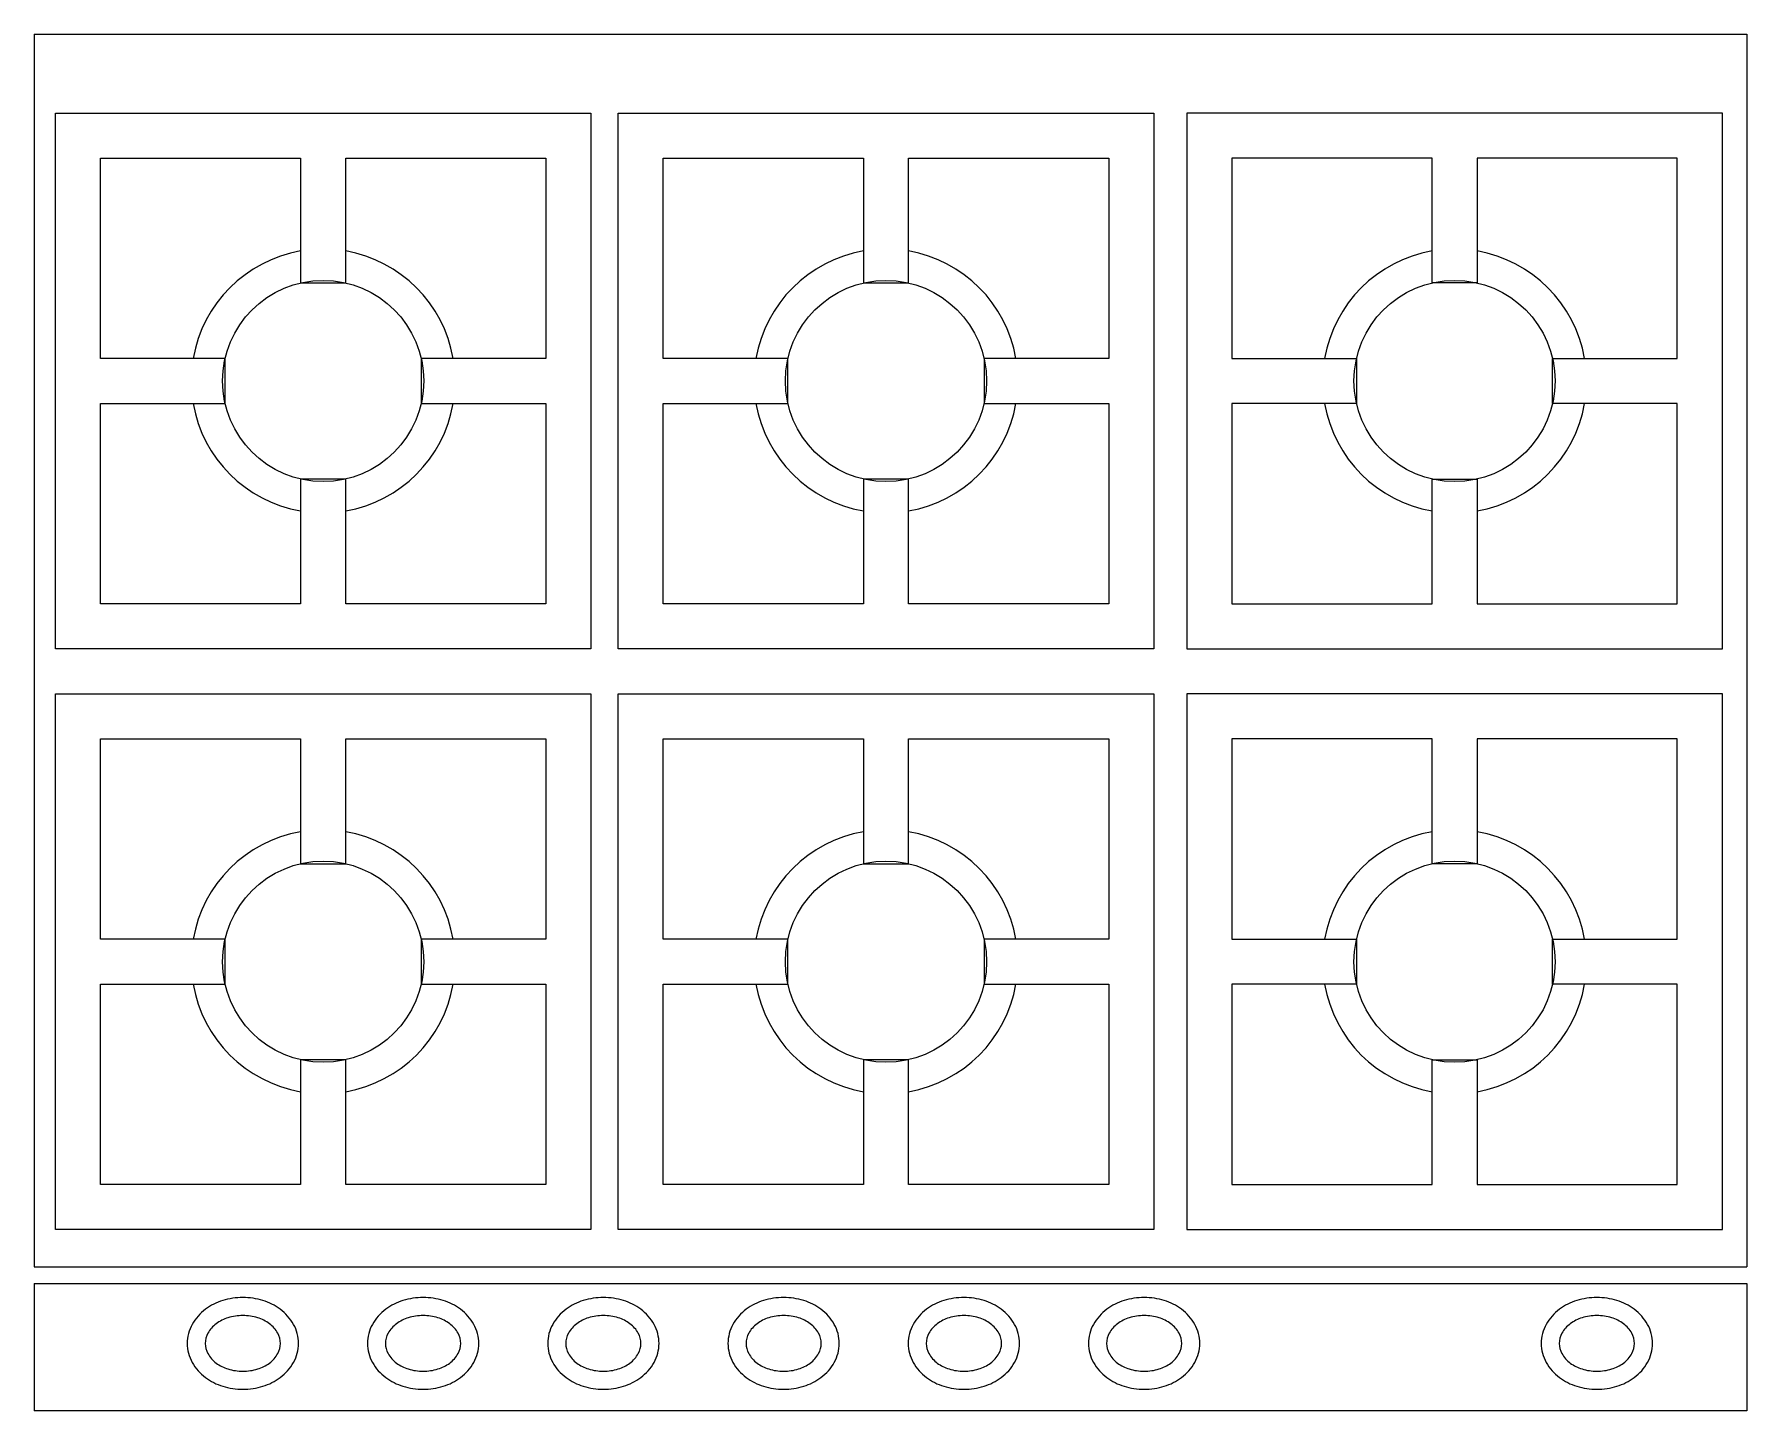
# Model space of a CAD drawing. Extents: x 52.153 to 52.913, y 47.778 to 48.388.
import ezdxf

# ---------------------------------------------------------------- set-up
doc = ezdxf.new("R2010")
doc.units = 0
doc.header["$LTSCALE"] = 0.2
doc.header["$MEASUREMENT"] = 0
doc.layers.add('A-PEÇAS', color=2, linetype='CONTINUOUS')
doc.layers.add('ESC-150', color=1, linetype='CONTINUOUS')

msp = doc.modelspace()

# ---------------------------------------------------------------- linework, layer by layer
at = {"layer": 'A-PEÇAS'}
for p, q in [((52.15328, 48.38831), (52.91328, 48.38831)), ((52.15328, 48.38831), (52.15328, 47.8413)), ((52.91328, 48.38831), (52.91328, 47.8413)), ((52.15328, 47.8413), (52.91328, 47.8413)), ((52.15328, 47.83394), (52.91328, 47.83394)), ((52.15328, 47.83394), (52.15328, 47.77751)), ((52.91328, 47.83394), (52.91328, 47.77751)), ((52.91328, 47.77751), (52.15328, 47.77751))]:
    msp.add_line(p, q, dxfattribs=at)
at = {"layer": 'ESC-150'}
for points in [[(52.16265, 48.3533), (52.40035, 48.3533), (52.40035, 48.11561), (52.16265, 48.11561)], [(52.41244, 48.3533), (52.65013, 48.3533), (52.65013, 48.11561), (52.41244, 48.11561)], [(52.90247, 48.3533), (52.66477, 48.3533), (52.66477, 48.11561), (52.90247, 48.11561)], [(52.238, 48.24445), (52.18265, 48.24445), (52.18265, 48.3333), (52.2715, 48.3333), (52.2715, 48.27796), (52.2915, 48.27796), (52.2915, 48.3333), (52.38035, 48.3333), (52.38035, 48.24445), (52.32501, 48.24445), (52.32501, 48.22445), (52.38035, 48.22445), (52.38035, 48.13561), (52.2915, 48.13561), (52.2915, 48.19095), (52.2715, 48.19095), (52.2715, 48.13561), (52.18265, 48.13561), (52.18265, 48.22445), (52.238, 48.22445)], [(52.48778, 48.24445), (52.43244, 48.24445), (52.43244, 48.3333), (52.52128, 48.3333), (52.52128, 48.27796), (52.54128, 48.27796), (52.54128, 48.3333), (52.63013, 48.3333), (52.63013, 48.24445), (52.57479, 48.24445), (52.57479, 48.22445), (52.63013, 48.22445), (52.63013, 48.13561), (52.54128, 48.13561), (52.54128, 48.19095), (52.52128, 48.19095), (52.52128, 48.13561), (52.43244, 48.13561), (52.43244, 48.22445), (52.48778, 48.22445)], [(52.82713, 48.24445), (52.88247, 48.24445), (52.88247, 48.3333), (52.79362, 48.3333), (52.79362, 48.27796), (52.77362, 48.27796), (52.77362, 48.3333), (52.68477, 48.3333), (52.68477, 48.24445), (52.74011, 48.24445), (52.74011, 48.22445), (52.68477, 48.22445), (52.68477, 48.13561), (52.77362, 48.13561), (52.77362, 48.19095), (52.79362, 48.19095), (52.79362, 48.13561), (52.88247, 48.13561), (52.88247, 48.22445), (52.82713, 48.22445)], [(52.16265, 48.09561), (52.40035, 48.09561), (52.40035, 47.85791), (52.16265, 47.85791)], [(52.41244, 48.09561), (52.65013, 48.09561), (52.65013, 47.85791), (52.41244, 47.85791)], [(52.90247, 48.09561), (52.66477, 48.09561), (52.66477, 47.85791), (52.90247, 47.85791)], [(52.238, 47.98676), (52.18265, 47.98676), (52.18265, 48.07561), (52.2715, 48.07561), (52.2715, 48.02026), (52.2915, 48.02026), (52.2915, 48.07561), (52.38035, 48.07561), (52.38035, 47.98676), (52.32501, 47.98676), (52.32501, 47.96676), (52.38035, 47.96676), (52.38035, 47.87791), (52.2915, 47.87791), (52.2915, 47.93325), (52.2715, 47.93325), (52.2715, 47.87791), (52.18265, 47.87791), (52.18265, 47.96676), (52.238, 47.96676)], [(52.48778, 47.98676), (52.43244, 47.98676), (52.43244, 48.07561), (52.52128, 48.07561), (52.52128, 48.02026), (52.54128, 48.02026), (52.54128, 48.07561), (52.63013, 48.07561), (52.63013, 47.98676), (52.57479, 47.98676), (52.57479, 47.96676), (52.63013, 47.96676), (52.63013, 47.87791), (52.54128, 47.87791), (52.54128, 47.93325), (52.52128, 47.93325), (52.52128, 47.87791), (52.43244, 47.87791), (52.43244, 47.96676), (52.48778, 47.96676)], [(52.82713, 47.98676), (52.88247, 47.98676), (52.88247, 48.07561), (52.79362, 48.07561), (52.79362, 48.02026), (52.77362, 48.02026), (52.77362, 48.07561), (52.68477, 48.07561), (52.68477, 47.98676), (52.74011, 47.98676), (52.74011, 47.96676), (52.68477, 47.96676), (52.68477, 47.87791), (52.77362, 47.87791), (52.77362, 47.93325), (52.79362, 47.93325), (52.79362, 47.87791), (52.88247, 47.87791), (52.88247, 47.96676), (52.82713, 47.96676)]]:
    msp.add_lwpolyline(points, close=True, dxfattribs=at)
for points in [[(52.22116, 47.80739, 0.128398), (52.22336, 47.79897, 0.10627), (52.22929, 47.79223, 0.085057), (52.23692, 47.78839, 0.074411), (52.24586, 47.78705, 0.074411), (52.25479, 47.78839, 0.085057), (52.26242, 47.79223, 0.10627), (52.26835, 47.79897, 0.128398), (52.27055, 47.80739, 0.128398), (52.26835, 47.81582, 0.10627), (52.26242, 47.82255, 0.085057), (52.25479, 47.8264, 0.074411), (52.24586, 47.82773, 0.074411), (52.23692, 47.8264, 0.085057), (52.22929, 47.82255, 0.10627), (52.22336, 47.81582, 0.128398)], [(52.30116, 47.80739, 0.128398), (52.30336, 47.79897, 0.10627), (52.30929, 47.79223, 0.085057), (52.31692, 47.78839, 0.074411), (52.32586, 47.78705, 0.074411), (52.33479, 47.78839, 0.085057), (52.34242, 47.79223, 0.10627), (52.34835, 47.79897, 0.128398), (52.35055, 47.80739, 0.128398), (52.34835, 47.81582, 0.10627), (52.34242, 47.82255, 0.085057), (52.33479, 47.8264, 0.074411), (52.32586, 47.82773, 0.074411), (52.31692, 47.8264, 0.085057), (52.30929, 47.82255, 0.10627), (52.30336, 47.81582, 0.128398)], [(52.38116, 47.80739, 0.128398), (52.38336, 47.79897, 0.10627), (52.38929, 47.79223, 0.085057), (52.39692, 47.78839, 0.074411), (52.40586, 47.78705, 0.074411), (52.41479, 47.78839, 0.085057), (52.42242, 47.79223, 0.10627), (52.42835, 47.79897, 0.128398), (52.43055, 47.80739, 0.128398), (52.42835, 47.81582, 0.10627), (52.42242, 47.82255, 0.085057), (52.41479, 47.8264, 0.074411), (52.40586, 47.82773, 0.074411), (52.39692, 47.8264, 0.085057), (52.38929, 47.82255, 0.10627), (52.38336, 47.81582, 0.128398)], [(52.46116, 47.80739, 0.128398), (52.46336, 47.79897, 0.10627), (52.46929, 47.79223, 0.085057), (52.47692, 47.78839, 0.074411), (52.48586, 47.78705, 0.074411), (52.49479, 47.78839, 0.085057), (52.50242, 47.79223, 0.10627), (52.50835, 47.79897, 0.128398), (52.51055, 47.80739, 0.128398), (52.50835, 47.81582, 0.10627), (52.50242, 47.82255, 0.085057), (52.49479, 47.8264, 0.074411), (52.48586, 47.82773, 0.074411), (52.47692, 47.8264, 0.085057), (52.46929, 47.82255, 0.10627), (52.46336, 47.81582, 0.128398)], [(52.54116, 47.80739, 0.128398), (52.54336, 47.79897, 0.10627), (52.54929, 47.79223, 0.085057), (52.55692, 47.78839, 0.074411), (52.56586, 47.78705, 0.074411), (52.57479, 47.78839, 0.085057), (52.58242, 47.79223, 0.10627), (52.58835, 47.79897, 0.128398), (52.59055, 47.80739, 0.128398), (52.58835, 47.81582, 0.10627), (52.58242, 47.82255, 0.085057), (52.57479, 47.8264, 0.074411), (52.56586, 47.82773, 0.074411), (52.55692, 47.8264, 0.085057), (52.54929, 47.82255, 0.10627), (52.54336, 47.81582, 0.128398)], [(52.62116, 47.80739, 0.128398), (52.62336, 47.79897, 0.10627), (52.62929, 47.79223, 0.085057), (52.63692, 47.78839, 0.074411), (52.64586, 47.78705, 0.074411), (52.65479, 47.78839, 0.085057), (52.66242, 47.79223, 0.10627), (52.66835, 47.79897, 0.128398), (52.67055, 47.80739, 0.128398), (52.66835, 47.81582, 0.10627), (52.66242, 47.82255, 0.085057), (52.65479, 47.8264, 0.074411), (52.64586, 47.82773, 0.074411), (52.63692, 47.8264, 0.085057), (52.62929, 47.82255, 0.10627), (52.62336, 47.81582, 0.128398)], [(52.82207, 47.80739, 0.128398), (52.82427, 47.79897, 0.10627), (52.8302, 47.79223, 0.085057), (52.83783, 47.78839, 0.074411), (52.84676, 47.78705, 0.074411), (52.8557, 47.78839, 0.085057), (52.86333, 47.79223, 0.10627), (52.86926, 47.79897, 0.128398), (52.87146, 47.80739, 0.128398), (52.86926, 47.81582, 0.10627), (52.86333, 47.82255, 0.085057), (52.8557, 47.8264, 0.074411), (52.84676, 47.82773, 0.074411), (52.83783, 47.8264, 0.085057), (52.8302, 47.82255, 0.10627), (52.82427, 47.81582, 0.128398)], [(52.22916, 47.80739, 0.128398), (52.23034, 47.80288, 0.10627), (52.23405, 47.79867, 0.085057), (52.23926, 47.79604, 0.074411), (52.24586, 47.79505, 0.074411), (52.25245, 47.79604, 0.085057), (52.25766, 47.79867, 0.10627), (52.26137, 47.80288, 0.128398), (52.26255, 47.80739, 0.128398), (52.26137, 47.81191, 0.10627), (52.25766, 47.81612, 0.085057), (52.25245, 47.81875, 0.074411), (52.24586, 47.81973, 0.074411), (52.23926, 47.81875, 0.085057), (52.23405, 47.81612, 0.10627), (52.23034, 47.81191, 0.128398)], [(52.22916, 47.80739, 0.128398), (52.23034, 47.80288, 0.10627), (52.23405, 47.79867, 0.085057), (52.23926, 47.79604, 0.074411), (52.24586, 47.79505, 0.074411), (52.25245, 47.79604, 0.085057), (52.25766, 47.79867, 0.10627), (52.26137, 47.80288, 0.128398), (52.26255, 47.80739, 0.128398), (52.26137, 47.81191, 0.10627), (52.25766, 47.81612, 0.085057), (52.25245, 47.81875, 0.074411), (52.24586, 47.81973, 0.074411), (52.23926, 47.81875, 0.085057), (52.23405, 47.81612, 0.10627), (52.23034, 47.81191, 0.128398)], [(52.30916, 47.80739, 0.128398), (52.31034, 47.80288, 0.10627), (52.31405, 47.79867, 0.085057), (52.31926, 47.79604, 0.074411), (52.32586, 47.79505, 0.074411), (52.33245, 47.79604, 0.085057), (52.33766, 47.79867, 0.10627), (52.34137, 47.80288, 0.128398), (52.34255, 47.80739, 0.128398), (52.34137, 47.81191, 0.10627), (52.33766, 47.81612, 0.085057), (52.33245, 47.81875, 0.074411), (52.32586, 47.81973, 0.074411), (52.31926, 47.81875, 0.085057), (52.31405, 47.81612, 0.10627), (52.31034, 47.81191, 0.128398)], [(52.30916, 47.80739, 0.128398), (52.31034, 47.80288, 0.10627), (52.31405, 47.79867, 0.085057), (52.31926, 47.79604, 0.074411), (52.32586, 47.79505, 0.074411), (52.33245, 47.79604, 0.085057), (52.33766, 47.79867, 0.10627), (52.34137, 47.80288, 0.128398), (52.34255, 47.80739, 0.128398), (52.34137, 47.81191, 0.10627), (52.33766, 47.81612, 0.085057), (52.33245, 47.81875, 0.074411), (52.32586, 47.81973, 0.074411), (52.31926, 47.81875, 0.085057), (52.31405, 47.81612, 0.10627), (52.31034, 47.81191, 0.128398)], [(52.38916, 47.80739, 0.128398), (52.39034, 47.80288, 0.10627), (52.39405, 47.79867, 0.085057), (52.39926, 47.79604, 0.074411), (52.40586, 47.79505, 0.074411), (52.41245, 47.79604, 0.085057), (52.41766, 47.79867, 0.10627), (52.42137, 47.80288, 0.128398), (52.42255, 47.80739, 0.128398), (52.42137, 47.81191, 0.10627), (52.41766, 47.81612, 0.085057), (52.41245, 47.81875, 0.074411), (52.40586, 47.81973, 0.074411), (52.39926, 47.81875, 0.085057), (52.39405, 47.81612, 0.10627), (52.39034, 47.81191, 0.128398)], [(52.38916, 47.80739, 0.128398), (52.39034, 47.80288, 0.10627), (52.39405, 47.79867, 0.085057), (52.39926, 47.79604, 0.074411), (52.40586, 47.79505, 0.074411), (52.41245, 47.79604, 0.085057), (52.41766, 47.79867, 0.10627), (52.42137, 47.80288, 0.128398), (52.42255, 47.80739, 0.128398), (52.42137, 47.81191, 0.10627), (52.41766, 47.81612, 0.085057), (52.41245, 47.81875, 0.074411), (52.40586, 47.81973, 0.074411), (52.39926, 47.81875, 0.085057), (52.39405, 47.81612, 0.10627), (52.39034, 47.81191, 0.128398)], [(52.38916, 47.80739, 0.128398), (52.39034, 47.80288, 0.10627), (52.39405, 47.79867, 0.085057), (52.39926, 47.79604, 0.074411), (52.40586, 47.79505, 0.074411), (52.41245, 47.79604, 0.085057), (52.41766, 47.79867, 0.10627), (52.42137, 47.80288, 0.128398), (52.42255, 47.80739, 0.128398), (52.42137, 47.81191, 0.10627), (52.41766, 47.81612, 0.085057), (52.41245, 47.81875, 0.074411), (52.40586, 47.81973, 0.074411), (52.39926, 47.81875, 0.085057), (52.39405, 47.81612, 0.10627), (52.39034, 47.81191, 0.128398)], [(52.46916, 47.80739, 0.128398), (52.47034, 47.80288, 0.10627), (52.47405, 47.79867, 0.085057), (52.47926, 47.79604, 0.074411), (52.48586, 47.79505, 0.074411), (52.49245, 47.79604, 0.085057), (52.49766, 47.79867, 0.10627), (52.50137, 47.80288, 0.128398), (52.50255, 47.80739, 0.128398), (52.50137, 47.81191, 0.10627), (52.49766, 47.81612, 0.085057), (52.49245, 47.81875, 0.074411), (52.48586, 47.81973, 0.074411), (52.47926, 47.81875, 0.085057), (52.47405, 47.81612, 0.10627), (52.47034, 47.81191, 0.128398)], [(52.46916, 47.80739, 0.128398), (52.47034, 47.80288, 0.10627), (52.47405, 47.79867, 0.085057), (52.47926, 47.79604, 0.074411), (52.48586, 47.79505, 0.074411), (52.49245, 47.79604, 0.085057), (52.49766, 47.79867, 0.10627), (52.50137, 47.80288, 0.128398), (52.50255, 47.80739, 0.128398), (52.50137, 47.81191, 0.10627), (52.49766, 47.81612, 0.085057), (52.49245, 47.81875, 0.074411), (52.48586, 47.81973, 0.074411), (52.47926, 47.81875, 0.085057), (52.47405, 47.81612, 0.10627), (52.47034, 47.81191, 0.128398)], [(52.54916, 47.80739, 0.128398), (52.55034, 47.80288, 0.10627), (52.55405, 47.79867, 0.085057), (52.55926, 47.79604, 0.074411), (52.56586, 47.79505, 0.074411), (52.57245, 47.79604, 0.085057), (52.57766, 47.79867, 0.10627), (52.58137, 47.80288, 0.128398), (52.58255, 47.80739, 0.128398), (52.58137, 47.81191, 0.10627), (52.57766, 47.81612, 0.085057), (52.57245, 47.81875, 0.074411), (52.56586, 47.81973, 0.074411), (52.55926, 47.81875, 0.085057), (52.55405, 47.81612, 0.10627), (52.55034, 47.81191, 0.128398)], [(52.54916, 47.80739, 0.128398), (52.55034, 47.80288, 0.10627), (52.55405, 47.79867, 0.085057), (52.55926, 47.79604, 0.074411), (52.56586, 47.79505, 0.074411), (52.57245, 47.79604, 0.085057), (52.57766, 47.79867, 0.10627), (52.58137, 47.80288, 0.128398), (52.58255, 47.80739, 0.128398), (52.58137, 47.81191, 0.10627), (52.57766, 47.81612, 0.085057), (52.57245, 47.81875, 0.074411), (52.56586, 47.81973, 0.074411), (52.55926, 47.81875, 0.085057), (52.55405, 47.81612, 0.10627), (52.55034, 47.81191, 0.128398)], [(52.62916, 47.80739, 0.128398), (52.63034, 47.80288, 0.10627), (52.63405, 47.79867, 0.085057), (52.63926, 47.79604, 0.074411), (52.64586, 47.79505, 0.074411), (52.65245, 47.79604, 0.085057), (52.65766, 47.79867, 0.10627), (52.66137, 47.80288, 0.128398), (52.66255, 47.80739, 0.128398), (52.66137, 47.81191, 0.10627), (52.65766, 47.81612, 0.085057), (52.65245, 47.81875, 0.074411), (52.64586, 47.81973, 0.074411), (52.63926, 47.81875, 0.085057), (52.63405, 47.81612, 0.10627), (52.63034, 47.81191, 0.128398)], [(52.62916, 47.80739, 0.128398), (52.63034, 47.80288, 0.10627), (52.63405, 47.79867, 0.085057), (52.63926, 47.79604, 0.074411), (52.64586, 47.79505, 0.074411), (52.65245, 47.79604, 0.085057), (52.65766, 47.79867, 0.10627), (52.66137, 47.80288, 0.128398), (52.66255, 47.80739, 0.128398), (52.66137, 47.81191, 0.10627), (52.65766, 47.81612, 0.085057), (52.65245, 47.81875, 0.074411), (52.64586, 47.81973, 0.074411), (52.63926, 47.81875, 0.085057), (52.63405, 47.81612, 0.10627), (52.63034, 47.81191, 0.128398)], [(52.83007, 47.80739, 0.128398), (52.83125, 47.80288, 0.10627), (52.83496, 47.79867, 0.085057), (52.84017, 47.79604, 0.074411), (52.84676, 47.79505, 0.074411), (52.85336, 47.79604, 0.085057), (52.85857, 47.79867, 0.10627), (52.86228, 47.80288, 0.128398), (52.86346, 47.80739, 0.128398), (52.86228, 47.81191, 0.10627), (52.85857, 47.81612, 0.085057), (52.85336, 47.81875, 0.074411), (52.84676, 47.81973, 0.074411), (52.84017, 47.81875, 0.085057), (52.83496, 47.81612, 0.10627), (52.83125, 47.81191, 0.128398)], [(52.83007, 47.80739, 0.128398), (52.83125, 47.80288, 0.10627), (52.83496, 47.79867, 0.085057), (52.84017, 47.79604, 0.074411), (52.84676, 47.79505, 0.074411), (52.85336, 47.79604, 0.085057), (52.85857, 47.79867, 0.10627), (52.86228, 47.80288, 0.128398), (52.86346, 47.80739, 0.128398), (52.86228, 47.81191, 0.10627), (52.85857, 47.81612, 0.085057), (52.85336, 47.81875, 0.074411), (52.84676, 47.81973, 0.074411), (52.84017, 47.81875, 0.085057), (52.83496, 47.81612, 0.10627), (52.83125, 47.81191, 0.128398)]]:
    msp.add_lwpolyline(points, format="xyb", close=True, dxfattribs=at)
for centre in [(52.2815, 48.23445), (52.53128, 48.23445), (52.78362, 48.23445), (52.2815, 47.97676), (52.53128, 47.97676), (52.78362, 47.97676)]:
    msp.add_circle(centre, 0.04464, dxfattribs=at)
for centre, start, end in [((52.2815, 48.23445), 99.83336, 170.16664), ((52.2815, 48.23445), 9.83336, 80.16664), ((52.53128, 48.23445), 99.83336, 170.16664), ((52.53128, 48.23445), 9.83336, 80.16664), ((52.78362, 48.23445), 99.83336, 170.16664), ((52.78362, 48.23445), 9.83336, 80.16664), ((52.2815, 48.23445), 189.83336, 260.16664), ((52.2815, 48.23445), 279.83336, 350.16664), ((52.53128, 48.23445), 189.83336, 260.16664), ((52.53128, 48.23445), 279.83336, 350.16664), ((52.78362, 48.23445), 189.83336, 260.16664), ((52.78362, 48.23445), 279.83336, 350.16664), ((52.2815, 47.97676), 99.83336, 170.16664), ((52.2815, 47.97676), 9.83336, 80.16664), ((52.53128, 47.97676), 99.83336, 170.16664), ((52.53128, 47.97676), 9.83336, 80.16664), ((52.78362, 47.97676), 99.83336, 170.16664), ((52.78362, 47.97676), 9.83336, 80.16664), ((52.2815, 47.97676), 189.83336, 260.16664), ((52.2815, 47.97676), 279.83336, 350.16664), ((52.53128, 47.97676), 189.83336, 260.16664), ((52.53128, 47.97676), 279.83336, 350.16664), ((52.78362, 47.97676), 189.83336, 260.16664), ((52.78362, 47.97676), 279.83336, 350.16664)]:
    msp.add_arc(centre, 0.05855, start, end, dxfattribs=at)

doc.saveas('drawing.dxf')
